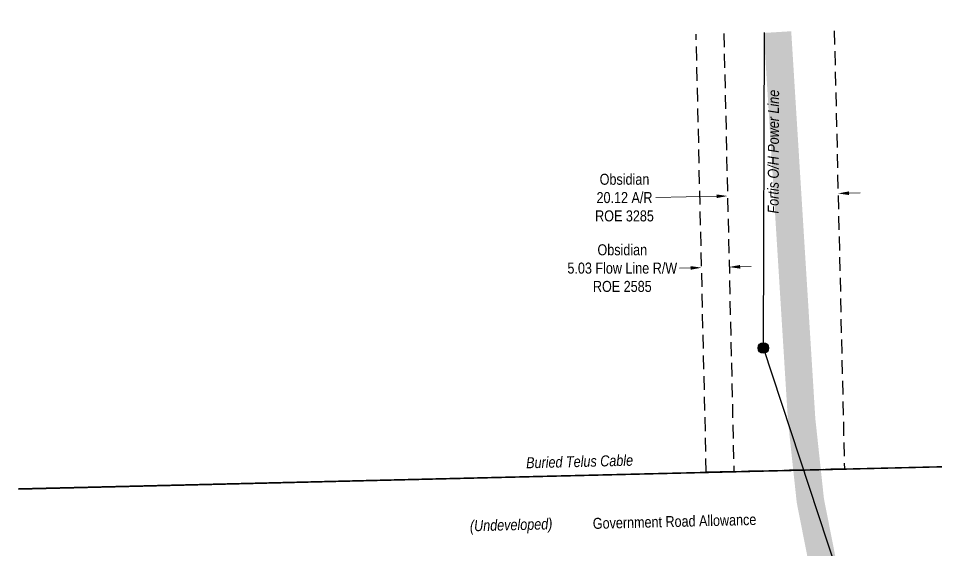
# Model space of a CAD drawing. Extents: x 610688 to 615994, y 5890806 to 5894497.
# Drawn here: x 614433 to 615268, y 5892013 to 5892496 of the extents above; entities that cross this region are included whole.
import ezdxf
from ezdxf.enums import TextEntityAlignment as Align

# ---------------------------------------------------------------- set-up
doc = ezdxf.new("R2010")
doc.units = 0
doc.header["$LTSCALE"] = 5
doc.header["$PDSIZE"] = 0.5
for name, pattern in [('foc-ACCESSROAD', [3.75, 2.5, -1.25]), ('foc-FLOWLINE', [3.75, 2.5, -1.25]), ('POWERLINE5', [7.8, 2.4, -0.6, 0.6, -0.6, 0.6, -0.6, 2.4])]:
    doc.linetypes.add(name, pattern=pattern)
doc.layers.get('Defpoints').update_dxf_attribs({"color": 9})
for name, color, linetype in [('AS-POWER', 104, 'foc-POWER'), ('AS-POWER-EXISTING', 72, 'POWERLINE5'), ('AS-ROADS', 254, 'Continuous'), ('AS-TELEPHONE', 224, 'foc-TEL'), ('AS-TELEPHONE-T', 224, 'Continuous'), ('C-FLOWLINE', 13, 'foc-FLOWLINE'), ('C-WS', 13, 'foc-ACCESSROAD'), ('L-ROAD-T', 7, 'Continuous'), ('L-SEC', 7, 'Continuous')]:
    doc.layers.add(name, color=color, linetype=linetype)
for name, color, linetype, lineweight in [('C-AR-T', 13, 'Continuous', 9), ('C-FLOWLINE-T', 13, 'Continuous', 9), ('T-TEXT', 48, 'Continuous', 18)]:
    doc.layers.add(name, color=color, linetype=linetype, lineweight=lineweight)
doc.styles.add('80CG', font='', dxfattribs={"height": 10})
doc.styles.add('80L', font='', dxfattribs={"height": 10})
doc.styles.add('80LS', font='', dxfattribs={"height": 10})
doc.styles.add('foc-LtypeFont', font='', dxfattribs={"height": 7.35})
doc.styles.get('80CG').set_extended_font_data('Arial Narrow')
doc.styles.get('80L').set_extended_font_data('Arial Narrow')
doc.styles.get('80LS').set_extended_font_data('Arial Narrow', italic=True)
doc.styles.get('foc-LtypeFont').set_extended_font_data('Arial Narrow')
doc.linetypes.add('foc-POWER', pattern='A,6,-1,["P",foc-LtypeFont,S=0.2,R=0,X=-0.625,Y=-0.75],-1.24,4', length=12.24)
doc.linetypes.add('foc-TEL', pattern='A,2,-1,["T",foc-LtypeFont,S=0.2,R=0,X=-0.425,Y=-0.75],-1.24,8', length=12.24)
doc.linetypes.add('foc-TEL-NOLINE', pattern='A,0,-2,["T",foc-LtypeFont,S=0.2,R=0,X=-0.425,Y=-0.75],-10.24', length=12.24)
doc.dimstyles.new('Compass 5 000', dxfattribs={"dimscale": 5, "dimtxt": 9, "dimasz": 2, "dimexe": 0.2, "dimexo": 0.0625, "dimgap": 0.5, "dimtad": 0, "dimtih": 1, "dimtoh": 1, "dimzin": 0, "dimdsep": 46, "dimtxsty": '80CG', "dimcen": 0.1, "dimse1": 1, "dimse2": 1, "dimclrd": 256, "dimclrt": 256, "dimaunit": 1, "dimadec": 4, "dimazin": 0, "dimtfac": 0.06, "dimtofl": 0, "dimtmove": 0, "dimatfit": 1, "dimfxl": 0.2, "dimtolj": 1, "dimtzin": 0, "dimlwd": -1, "dimarcsym": 0})

# ---------------------------------------------------------------- blocks, each defined once
blk = doc.blocks.new('POWERPOLE')
h = blk.add_hatch(color=255)
edge = h.paths.add_edge_path()
edge.add_arc((0, 0), 0.96, 0, 360)
at = {"linetype": 'Continuous'}
for p, q in [((0.68, -0.68), (-0.68, 0.68)), ((-0.68, -0.68), (0.68, 0.68))]:
    blk.add_line(p, q, dxfattribs=at)
blk.add_circle((0, 0), 0.96, dxfattribs=at)
blk = doc.blocks.new('*D111')
at = {"layer": 'C-FLOWLINE-T', "transparency": 16777216}
for p, q in [((615045.13, 5892268.96), (615035.13, 5892268.72)), ((615090.26, 5892270), (615100.26, 5892270.23))]:
    blk.add_line(p, q, dxfattribs=at)
at = {"layer": 'C-FLOWLINE-T', "linetype": 'Continuous', "transparency": 16777216}
for points in [[(615045.09, 5892270.62), (615045.17, 5892267.29), (615055.13, 5892269.19)], [(615090.22, 5892271.66), (615090.3, 5892268.33), (615080.26, 5892269.77)]]:
    blk.add_solid(points, dxfattribs=at)
at = {"layer": 'Defpoints', "color": 0, "linetype": 'Continuous', "transparency": 16777216}
for p in [(615053.72, 5892330.06), (615078.86, 5892330.64), (615055.13, 5892269.19)]:
    blk.add_point(p, dxfattribs=at)
at = {"layer": 'C-FLOWLINE-T', "linetype": 'Continuous', "transparency": 16777216, "insert": (614982.93, 5892268.72), "char_height": 10, "attachment_point": 5, "style": '80CG'}
blk.add_mtext('\\A1;Obsidian\\P5.03 Flow Line R/W\\PROE 2585', dxfattribs=at)
blk = doc.blocks.new('*D112')
at = {"layer": 'C-AR-T', "transparency": 16777216}
for p, q in [((615068.77, 5892334.19), (615013.5, 5892332.92)), ((615189.42, 5892336.98), (615199.42, 5892337.21))]:
    blk.add_line(p, q, dxfattribs=at)
at = {"layer": 'C-AR-T', "linetype": 'Continuous', "transparency": 16777216}
for points in [[(615068.74, 5892335.86), (615068.81, 5892332.53), (615078.77, 5892334.42)], [(615189.38, 5892338.64), (615189.46, 5892335.31), (615179.42, 5892336.75)]]:
    blk.add_solid(points, dxfattribs=at)
at = {"layer": 'Defpoints', "color": 0, "linetype": 'Continuous', "transparency": 16777216}
for p in [(615178.12, 5892393.14), (615077.47, 5892390.82), (615078.77, 5892334.42)]:
    blk.add_point(p, dxfattribs=at)
at = {"layer": 'C-AR-T', "linetype": 'Continuous', "transparency": 16777216, "insert": (614984.93, 5892332.92), "char_height": 10, "attachment_point": 5, "style": '80CG'}
blk.add_mtext('\\A1;Obsidian\\P20.12 A/R\\PROE 3285', dxfattribs=at)

msp = doc.modelspace()

# ---------------------------------------------------------------- linework, layer by layer
at = {"layer": 'AS-POWER', "flags": 128}
msp.add_lwpolyline([(615410.722, 5891070.126), (615358.967, 5891344.622), (615352.032, 5891463.327), (615236.512, 5891816.752), (615111.382, 5892196.087), (615112.519, 5892483.337)], dxfattribs=at)
at = {"layer": 'AS-ROADS', "const_width": 25, "flags": 128}
msp.add_lwpolyline([(615340.426, 5891069.433), (615330.277, 5891322.217), (615318.232, 5891420.582), (615302.112, 5891494.207), (615224.467, 5891755.562), (615177.582, 5891938.467), (615154.172, 5892057.077), (615146.257, 5892130.707), (615124.284, 5892483.623)], dxfattribs=at)
at = {"layer": 'AS-TELEPHONE', "linetype": 'foc-TEL-NOLINE', "flags": 128}
msp.add_lwpolyline([(614432.961, 5892068.071), (615991.331, 5892105.372)], dxfattribs=at)
at = {"layer": 'C-FLOWLINE'}
msp.add_lwpolyline([(615075.358, 5892482.433), (615084.555, 5892083.609), (615059.42, 5892083.007), (615050.223, 5892481.822)], dxfattribs=at)
at = {"layer": 'C-WS'}
msp.add_lwpolyline([(615176.006, 5892484.881), (615185.204, 5892086.016), (615059.42, 5892083.007), (615050.223, 5892481.822)], dxfattribs=at)
at = {"layer": 'L-SEC'}
msp.add_line((614432.976, 5892067.429), (615991.366, 5892105.334), dxfattribs=at)

# ---------------------------------------------------------------- block references
at = {"layer": 'AS-POWER-EXISTING', "xscale": 4.998057249999984, "yscale": 4.998057249999984, "zscale": 4.998057249999984}
msp.add_blockref('POWERPOLE', (615111.382, 5892196.087), dxfattribs=at)

# ---------------------------------------------------------------- texts
at = {"layer": 'AS-POWER', "insert": (615115.252, 5892318.175), "char_height": 9.99611, "attachment_point": 1, "rotation": 89.773217, "style": '80L'}
msp.add_mtext_dynamic_manual_height_columns('\\pi0.32614;{\\fArial Narrow|b0|i1|c0|p34;Fortis O/H Power Line}', width=112.45738, gutter_width=50, heights=[0], dxfattribs=at)
at = {"layer": 'AS-TELEPHONE-T', "insert": (614894.947, 5892096.532), "char_height": 9.99611, "attachment_point": 1, "rotation": 1.426297, "style": '80L'}
msp.add_mtext_dynamic_manual_height_columns('\\pi0.29886;{\\fArial Narrow|b0|i1|c0|p34;Buried Telus Cable}', width=97.19728, gutter_width=50, heights=[0], dxfattribs=at)
at = {"layer": 'L-ROAD-T', "style": '80L'}
msp.add_text('Government Road Allowance', height=9.99611, rotation=1.399921, dxfattribs=at).set_placement((615030.512, 5892038.186), align=Align.MIDDLE_CENTER)
at = {"layer": 'T-TEXT', "style": '80LS'}
msp.add_text('(Undeveloped)', height=9.99611, rotation=1.399921, dxfattribs=at).set_placement((614881.718, 5892035.137), align=Align.MIDDLE_CENTER)

# ---------------------------------------------------------------- dimensions: what is measured, and where the dimension line sits
at = {"layer": 'C-AR-T', "linetype": 'Continuous'}
dim = msp.add_linear_dim(base=(615078.772, 5892334.424), p1=(615178.122, 5892393.14), p2=(615077.471, 5892390.819), angle=181.321031, text='Obsidian\\P20.12 A/R\\PROE 3285', dimstyle='Compass 5 000', dxfattribs=at)
dim.commit()
dim.dimension.update_dxf_attribs({"geometry": '*D112', "text_midpoint": (614984.929, 5892332.919), "dimtype": 161})
at = {"layer": 'C-FLOWLINE-T', "linetype": 'Continuous'}
dim = msp.add_linear_dim(base=(615055.127, 5892269.186), p1=(615078.859, 5892330.644), p2=(615053.723, 5892330.064), angle=181.320979, text='Obsidian\\P5.03 Flow Line R/W\\PROE 2585', dimstyle='Compass 5 000', dxfattribs=at)
dim.commit()
dim.dimension.update_dxf_attribs({"geometry": '*D111', "text_midpoint": (614982.932, 5892268.725), "dimtype": 161})

doc.saveas('drawing.dxf')
